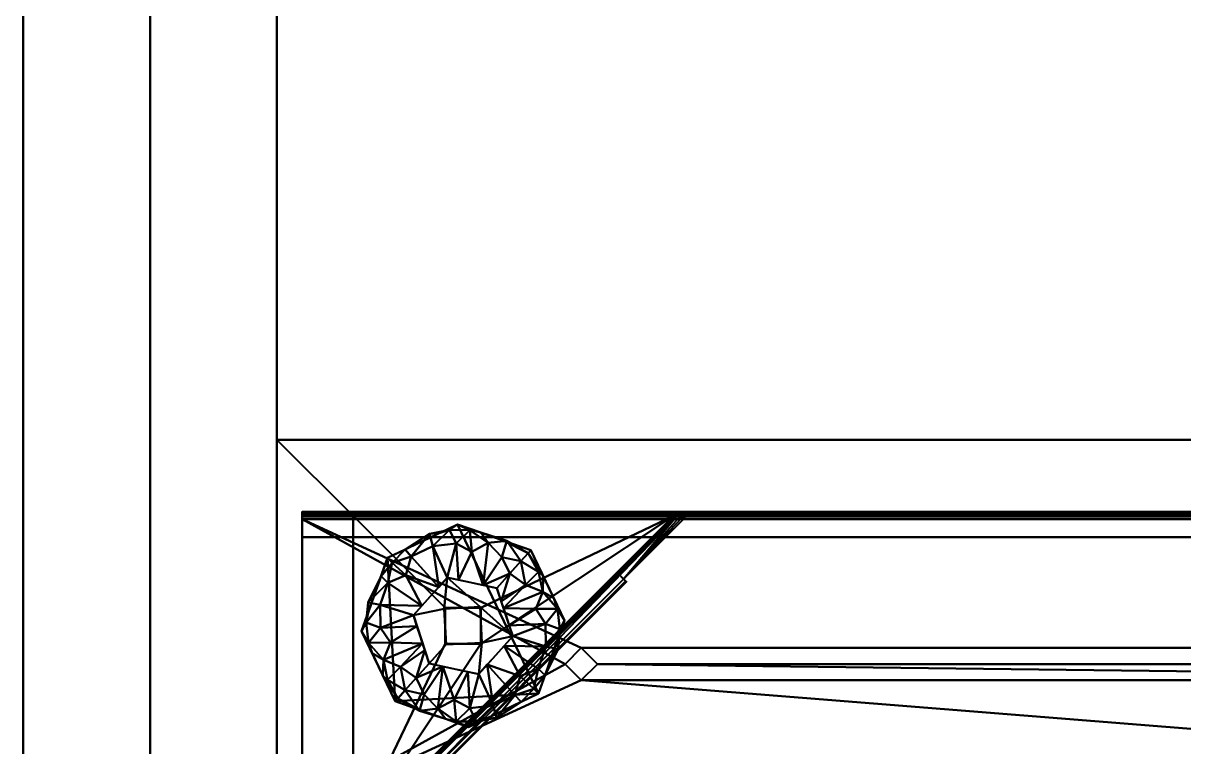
# Model space of a CAD drawing. Header units: millimetres. Extents: x -1250 to 1275, y -353 to 400.
# Drawn here: x -1250 to -1021.3, y 89.8 to 232.4 of the extents above; entities that cross this region are included whole.
import ezdxf

# ---------------------------------------------------------------- set-up
doc = ezdxf.new("R2010")
doc.units = ezdxf.units.MM
doc.layers.add('I-FURN', color=7, linetype='Continuous', lineweight=40)

# ---------------------------------------------------------------- blocks, each defined once
blk = doc.blocks.new('Modulo 3 gavetas - Modulo 3 gavetas-207541-Vista 1')
at = {"layer": 'I-FURN', "color": 7, "true_color": 0xf5f5f3}
mesh = blk.add_polyface(dxfattribs=at)
corners = [(-190, 636.75, 700.39), (-190, 151.42, 700.39), (-175, 151.42, 700.39), (-175, 621.75, 700.39), (175, 621.75, 700.39), (175, 151.42, 700.39), (190, 151.42, 700.39), (190, 636.75, 700.39)]
mesh.append_faces([[corners[k] for k in face] for face in [(3, 0, 1, 2)]], dxfattribs={"vtx0": -1, "color": 7})
mesh.append_faces([[corners[k] for k in face] for face in [(0, 3, 4, 7)]], dxfattribs={"vtx0": -1, "vtx2": -1, "color": 7})
mesh.append_faces([[corners[k] for k in face] for face in [(6, 7, 4, 5)]], dxfattribs={"vtx1": -1, "color": 7})
mesh = blk.add_polyface(dxfattribs=at)
corners = [(-190, 636.75, 20), (190, 636.75, 20), (190, 151.42, 20), (175, 151.42, 20), (175, 621.75, 20), (-175, 621.75, 20), (-175, 151.42, 20), (-190, 151.42, 20)]
mesh.append_faces([[corners[k] for k in face] for face in [(4, 5, 0, 1)]], dxfattribs={"vtx1": -1, "vtx3": -1, "color": 7})
mesh.append_faces([[corners[k] for k in face] for face in [(2, 3, 4, 1)]], dxfattribs={"vtx2": -1, "color": 7})
mesh.append_faces([[corners[k] for k in face] for face in [(5, 6, 7, 0)]], dxfattribs={"vtx3": -1, "color": 7})
mesh = blk.add_polyface(dxfattribs=at)
corners = [(-190, 151.42, 700.39), (-190, 636.75, 700.39), (-190, 636.75, 20), (-190, 151.42, 20)]
mesh.append_faces([[corners[k] for k in face] for face in [(3, 0, 1, 2)]], dxfattribs={"color": 7})
mesh = blk.add_polyface(dxfattribs=at)
corners = [(-190, 636.75, 700.39), (190, 636.75, 700.39), (190, 636.75, 20), (-190, 636.75, 20)]
mesh.append_faces([[corners[k] for k in face] for face in [(0, 1, 2, 3)]], dxfattribs={"color": 7})
mesh = blk.add_polyface(dxfattribs=at)
corners = [(187.56, 622.55, 698.95), (187.56, 622.55, 691.13), (-185.04, 622.55, 691.13), (-185.04, 622.55, 698.95)]
mesh.append_faces([[corners[k] for k in face] for face in [(0, 1, 2, 3)]], dxfattribs={"color": 7})
mesh = blk.add_polyface(dxfattribs=at)
corners = [(-185.04, 622.55, 698.95), (-185.04, 621.85, 698.95), (-185.04, 621.63, 699.47), (-185.04, 621.11, 699.69), (-185.04, 621.11, 700.39), (-185.04, 622.13, 699.97)]
mesh.append_faces([[corners[k] for k in face] for face in [(0, 1, 2, 5)]], dxfattribs={"vtx2": -1, "color": 7})
mesh.append_faces([[corners[k] for k in face] for face in [(2, 3, 4, 5)]], dxfattribs={"vtx3": -1, "color": 7})
mesh = blk.add_polyface(dxfattribs=at)
corners = [(-185.04, 621.11, 700.39), (187.56, 621.11, 700.39), (187.56, 622.13, 699.97), (187.56, 622.55, 698.95), (-185.04, 622.55, 698.95), (-185.04, 622.13, 699.97)]
mesh.append_faces([[corners[k] for k in face] for face in [(5, 2, 3, 4)]], dxfattribs={"vtx0": -1, "color": 7})
mesh.append_faces([[corners[k] for k in face] for face in [(5, 0, 1, 2)]], dxfattribs={"vtx3": -1, "color": 7})
mesh = blk.add_polyface(dxfattribs=at)
corners = [(-185.04, 622.55, 691.13), (-185.04, 622.38, 691.13), (-185.04, 622.2, 691.13), (-185.04, 622.03, 691.13), (-185.04, 621.85, 691.13), (-185.04, 621.85, 698.95), (-185.04, 622.55, 698.95)]
mesh.append_faces([[corners[k] for k in face] for face in [(5, 6, 2, 3)]], dxfattribs={"vtx1": -1, "vtx3": -1, "color": 7})
mesh.append_faces([[corners[k] for k in face] for face in [(3, 4, 5)]], dxfattribs={"vtx2": -1, "color": 7})
mesh.append_faces([[corners[k] for k in face] for face in [(6, 0, 1, 2)]], dxfattribs={"vtx3": -1, "color": 7})
mesh = blk.add_polyface(dxfattribs=at)
corners = [(-185.04, 621.11, 689.69), (-185.04, 621.11, 689.86), (-185.04, 621.11, 690.04), (-185.04, 621.11, 690.21), (-185.04, 621.11, 690.39), (-185.04, 621.63, 690.6), (-185.04, 621.85, 691.13), (-185.04, 622.03, 691.13), (-185.04, 622.2, 691.13), (-185.04, 622.38, 691.13), (-185.04, 622.55, 691.13), (-185.04, 622.13, 690.11)]
mesh.append_faces([[corners[k] for k in face] for face in [(7, 5, 6), (1, 11, 0)]], dxfattribs={"vtx0": -1, "color": 7})
mesh.append_faces([[corners[k] for k in face] for face in [(8, 11, 5, 7)]], dxfattribs={"vtx0": -1, "vtx1": -1, "vtx2": -1, "color": 7})
mesh.append_faces([[corners[k] for k in face] for face in [(11, 1, 2, 5)]], dxfattribs={"vtx0": -1, "vtx2": -1, "vtx3": -1, "color": 7})
mesh.append_faces([[corners[k] for k in face] for face in [(9, 10, 11, 8), (3, 4, 5, 2)]], dxfattribs={"vtx2": -1, "color": 7})
mesh = blk.add_polyface(dxfattribs=at)
corners = [(-185.04, 622.55, 691.13), (187.56, 622.55, 691.13), (187.56, 622.13, 690.11), (187.56, 621.11, 689.69), (-185.04, 621.11, 689.69), (-185.04, 622.13, 690.11)]
mesh.append_faces([[corners[k] for k in face] for face in [(5, 2, 3, 4)]], dxfattribs={"vtx0": -1, "color": 7})
mesh.append_faces([[corners[k] for k in face] for face in [(5, 0, 1, 2)]], dxfattribs={"vtx3": -1, "color": 7})
mesh = blk.add_polyface(dxfattribs=at)
corners = [(-175, 558.63, 20.5), (-175.13, 558.29, 20.51), (-175.27, 557.96, 20.56), (-175.41, 557.64, 20.62), (-175.57, 557.32, 20.72), (-163.5, 569.39, 20.72), (-163.39, 569.28, 20.95), (-163.35, 569.24, 21.24), (-122.49, 610.1, 21.24), (-122.53, 610.14, 20.95), (-122.64, 610.25, 20.72), (-110.57, 622.32, 20.72), (-110.88, 622.16, 20.62), (-111.21, 622.02, 20.56), (-111.54, 621.88, 20.51), (-111.88, 621.75, 20.5)]
mesh.append_faces([[corners[k] for k in face] for face in [(9, 6, 7, 8), (0, 14, 15)]], dxfattribs={"vtx0": -1, "color": 7})
mesh.append_faces([[corners[k] for k in face] for face in [(13, 10, 12), (3, 5, 2)]], dxfattribs={"vtx0": -1, "vtx1": -1, "color": 7})
mesh.append_faces([[corners[k] for k in face] for face in [(14, 5, 10), (1, 5, 14)]], dxfattribs={"vtx0": -1, "vtx1": -1, "vtx2": -1, "color": 7})
mesh.append_faces([[corners[k] for k in face] for face in [(10, 5, 6, 9), (14, 0, 1)]], dxfattribs={"vtx0": -1, "vtx2": -1, "color": 7})
mesh.append_faces([[corners[k] for k in face] for face in [(1, 2, 5), (13, 14, 10)]], dxfattribs={"vtx1": -1, "vtx2": -1, "color": 7})
mesh.append_faces([[corners[k] for k in face] for face in [(3, 4, 5), (10, 11, 12)]], dxfattribs={"vtx2": -1, "color": 7})
mesh = blk.add_polyface(dxfattribs=at)
corners = [(-122.64, 610.25, 20.72), (-121.69, 609.3, 19.37), (-109.62, 621.37, 19.37), (-110.57, 622.32, 20.72)]
mesh.append_faces([[corners[k] for k in face] for face in [(0, 1, 2, 3)]], dxfattribs={"color": 7})
mesh = blk.add_polyface(dxfattribs=at)
corners = [(-110.57, 622.32, 20.72), (-109.62, 621.37, 19.37), (-110.14, 621.42, 19.04), (-110.69, 621.51, 18.8), (-111.28, 621.62, 18.65), (-111.88, 621.75, 18.6), (-111.88, 621.75, 19.08), (-111.88, 621.75, 19.55), (-111.88, 621.75, 20.5), (-111.54, 621.88, 20.51), (-111.21, 622.02, 20.56), (-110.88, 622.16, 20.62), (-109.93, 621.68, 19.81), (-110.25, 622, 20.26), (-111.25, 621.83, 19.98), (-110.57, 621.62, 19.33), (-110.41, 622.16, 20.49), (-110.78, 621.96, 20.2), (-110.56, 621.78, 19.81), (-111.18, 621.73, 19.48), (-111.2, 621.66, 19.08), (-111.88, 621.75, 20.03), (-110.09, 621.84, 20.04)]
mesh.append_faces([[corners[k] for k in face] for face in [(13, 17, 16)]], dxfattribs={"vtx0": -1, "vtx1": -1, "color": 7})
mesh.append_faces([[corners[k] for k in face] for face in [(18, 15, 19), (14, 17, 18), (2, 15, 12), (13, 18, 17), (19, 15, 20), (17, 14, 10), (9, 14, 21), (19, 14, 18), (6, 19, 20), (12, 15, 18), (16, 17, 11), (14, 19, 7), (3, 20, 15), (4, 6, 20)]], dxfattribs={"vtx0": -1, "vtx1": -1, "vtx2": -1, "color": 7})
mesh.append_faces([[corners[k] for k in face] for face in [(14, 9, 10), (20, 3, 4), (14, 7, 21)]], dxfattribs={"vtx0": -1, "vtx2": -1, "color": 7})
mesh.append_faces([[corners[k] for k in face] for face in [(18, 13, 22, 12)]], dxfattribs={"vtx0": -1, "vtx3": -1, "color": 7})
mesh.append_faces([[corners[k] for k in face] for face in [(1, 2, 12)]], dxfattribs={"vtx1": -1, "color": 7})
mesh.append_faces([[corners[k] for k in face] for face in [(2, 3, 15), (6, 7, 19), (10, 11, 17)]], dxfattribs={"vtx1": -1, "vtx2": -1, "color": 7})
mesh.append_faces([[corners[k] for k in face] for face in [(21, 8, 9), (4, 5, 6), (11, 0, 16)]], dxfattribs={"vtx2": -1, "color": 7})
mesh = blk.add_polyface(dxfattribs=at)
corners = [(-185.04, 621.85, 691.13), (187.56, 621.85, 691.13), (187.56, 621.85, 698.95), (-185.04, 621.85, 698.95)]
mesh.append_faces([[corners[k] for k in face] for face in [(0, 1, 2, 3)]], dxfattribs={"color": 7})
mesh = blk.add_polyface(dxfattribs=at)
corners = [(187.56, 621.11, 699.69), (-185.04, 621.11, 699.69), (-185.04, 621.63, 699.47), (-185.04, 621.85, 698.95), (187.56, 621.85, 698.95), (187.56, 621.63, 699.47)]
mesh.append_faces([[corners[k] for k in face] for face in [(4, 5, 2, 3)]], dxfattribs={"vtx1": -1, "color": 7})
mesh.append_faces([[corners[k] for k in face] for face in [(0, 1, 2, 5)]], dxfattribs={"vtx2": -1, "color": 7})
mesh = blk.add_polyface(dxfattribs=at)
corners = [(187.56, 621.85, 691.13), (-185.04, 621.85, 691.13), (-185.04, 621.63, 690.6), (-185.04, 621.11, 690.39), (187.56, 621.11, 690.39), (187.56, 621.63, 690.6)]
mesh.append_faces([[corners[k] for k in face] for face in [(4, 5, 2, 3)]], dxfattribs={"vtx1": -1, "color": 7})
mesh.append_faces([[corners[k] for k in face] for face in [(0, 1, 2, 5)]], dxfattribs={"vtx2": -1, "color": 7})
mesh = blk.add_polyface(dxfattribs=at)
corners = [(-185.04, 563.99, 700.39), (187.56, 563.99, 700.39), (187.56, 621.11, 700.39), (-185.04, 621.11, 700.39), (133.96, 589.38, 700.39), (130.78, 592.55, 700.39), (133.96, 595.73, 700.39), (137.13, 592.55, 700.39), (-130.04, 589.38, 700.39), (-133.22, 592.55, 700.39), (-130.04, 595.73, 700.39), (-126.87, 592.55, 700.39)]
mesh.append_faces([[corners[k] for k in face] for face in [(10, 3, 9)]], dxfattribs={"vtx0": -1, "vtx1": -1, "color": 7})
mesh.append_faces([[corners[k] for k in face] for face in [(0, 8, 9, 3), (11, 5, 6, 10), (2, 6, 7)]], dxfattribs={"vtx0": -1, "vtx2": -1, "color": 7})
mesh.append_faces([[corners[k] for k in face] for face in [(8, 0, 1, 4)]], dxfattribs={"vtx0": -1, "vtx2": -1, "vtx3": -1, "color": 7})
mesh.append_faces([[corners[k] for k in face] for face in [(2, 3, 10, 6)]], dxfattribs={"vtx1": -1, "vtx2": -1, "vtx3": -1, "color": 7})
mesh.append_faces([[corners[k] for k in face] for face in [(11, 8, 4, 5), (7, 4, 1, 2)]], dxfattribs={"vtx1": -1, "vtx3": -1, "color": 7})
mesh = blk.add_polyface(dxfattribs=at)
corners = [(187.56, 621.11, 699.69), (187.56, 563.99, 699.69), (-185.04, 563.99, 699.69), (-185.04, 621.11, 699.69), (133.96, 595.73, 699.69), (130.78, 592.55, 699.69), (133.96, 589.38, 699.69), (137.13, 592.55, 699.69), (-130.04, 595.73, 699.69), (-133.22, 592.55, 699.69), (-130.04, 589.38, 699.69), (-126.87, 592.55, 699.69)]
mesh.append_faces([[corners[k] for k in face] for face in [(2, 10, 1), (7, 1, 6)]], dxfattribs={"vtx0": -1, "vtx1": -1, "color": 7})
mesh.append_faces([[corners[k] for k in face] for face in [(3, 8, 9, 2)]], dxfattribs={"vtx0": -1, "vtx2": -1, "color": 7})
mesh.append_faces([[corners[k] for k in face] for face in [(8, 3, 0, 4)]], dxfattribs={"vtx0": -1, "vtx2": -1, "vtx3": -1, "color": 7})
mesh.append_faces([[corners[k] for k in face] for face in [(9, 10, 2), (5, 6, 11)]], dxfattribs={"vtx1": -1, "vtx2": -1, "color": 7})
mesh.append_faces([[corners[k] for k in face] for face in [(10, 11, 6, 1)]], dxfattribs={"vtx1": -1, "vtx2": -1, "vtx3": -1, "color": 7})
mesh.append_faces([[corners[k] for k in face] for face in [(4, 5, 11, 8), (7, 4, 0, 1)]], dxfattribs={"vtx1": -1, "vtx3": -1, "color": 7})
mesh = blk.add_polyface(dxfattribs=at)
corners = [(-185.04, 563.99, 699.69), (-185.04, 563.99, 699.86), (-185.04, 563.99, 700.04), (-185.04, 563.99, 700.21), (-185.04, 563.99, 700.39), (-185.04, 621.11, 700.39), (-185.04, 621.11, 699.69)]
mesh.append_faces([[corners[k] for k in face] for face in [(6, 2, 5)]], dxfattribs={"vtx0": -1, "vtx1": -1, "color": 7})
mesh.append_faces([[corners[k] for k in face] for face in [(1, 2, 6, 0)]], dxfattribs={"vtx1": -1, "color": 7})
mesh.append_faces([[corners[k] for k in face] for face in [(3, 4, 5, 2)]], dxfattribs={"vtx2": -1, "color": 7})
mesh = blk.add_polyface(dxfattribs=at)
corners = [(-185.04, 617.55, 690.39), (-185.04, 621.11, 690.39), (-185.04, 621.11, 690.21), (-185.04, 621.11, 690.04), (-185.04, 621.11, 689.86), (-185.04, 621.11, 689.69), (-185.04, 617.55, 689.69)]
mesh.append_faces([[corners[k] for k in face] for face in [(6, 3, 4, 5)]], dxfattribs={"vtx0": -1, "color": 7})
mesh.append_faces([[corners[k] for k in face] for face in [(0, 3, 6)]], dxfattribs={"vtx0": -1, "vtx1": -1, "color": 7})
mesh.append_faces([[corners[k] for k in face] for face in [(0, 1, 2, 3)]], dxfattribs={"vtx3": -1, "color": 7})
mesh = blk.add_polyface(dxfattribs=at)
corners = [(-185.04, 617.55, 689.69), (-185.04, 621.11, 689.69), (187.56, 621.11, 689.69), (187.56, 617.55, 689.69)]
mesh.append_faces([[corners[k] for k in face] for face in [(3, 0, 1, 2)]], dxfattribs={"color": 7})
mesh = blk.add_polyface(dxfattribs=at)
corners = [(187.56, 621.11, 690.39), (-185.04, 621.11, 690.39), (-185.04, 617.55, 690.39), (187.56, 617.55, 690.39)]
mesh.append_faces([[corners[k] for k in face] for face in [(1, 2, 3, 0)]], dxfattribs={"color": 7})
mesh = blk.add_polyface(dxfattribs=at)
corners = [(-175, 621.75, 700.39), (-175, 151.42, 700.39), (-175, 151.42, 20), (-175, 621.75, 20)]
mesh.append_faces([[corners[k] for k in face] for face in [(0, 1, 2, 3)]], dxfattribs={"color": 7})
mesh = blk.add_polyface(dxfattribs=at)
corners = [(175, 621.75, 700.39), (-175, 621.75, 700.39), (-175, 621.75, 20), (175, 621.75, 20)]
mesh.append_faces([[corners[k] for k in face] for face in [(3, 0, 1, 2)]], dxfattribs={"color": 7})
mesh = blk.add_polyface(dxfattribs=at)
corners = [(-175, 621.75, 20.5), (-175, 558.63, 20.5), (-111.88, 621.75, 20.5), (-149.8, 596.55, 20.5), (-156.87, 596.55, 20.5), (-156.87, 603.62, 20.5), (-149.8, 603.62, 20.5)]
mesh.append_faces([[corners[k] for k in face] for face in [(4, 1, 3)]], dxfattribs={"vtx0": -1, "vtx1": -1, "color": 7})
mesh.append_faces([[corners[k] for k in face] for face in [(3, 1, 2), (6, 2, 0, 5)]], dxfattribs={"vtx0": -1, "vtx2": -1, "color": 7})
mesh.append_faces([[corners[k] for k in face] for face in [(6, 3, 2)]], dxfattribs={"vtx1": -1, "vtx2": -1, "color": 7})
mesh.append_faces([[corners[k] for k in face] for face in [(4, 5, 0, 1)]], dxfattribs={"vtx1": -1, "vtx3": -1, "color": 7})
mesh = blk.add_polyface(dxfattribs=at)
corners = [(-175, 621.75, 20.5), (-111.88, 621.75, 20.5), (-111.88, 621.75, 19.55), (-111.88, 621.75, 19.08), (-111.88, 621.75, 18.6), (-175, 621.75, 18.6)]
mesh.append_faces([[corners[k] for k in face] for face in [(5, 3, 4)]], dxfattribs={"vtx0": -1, "color": 7})
mesh.append_faces([[corners[k] for k in face] for face in [(1, 2, 0)]], dxfattribs={"vtx1": -1, "color": 7})
mesh.append_faces([[corners[k] for k in face] for face in [(5, 0, 2, 3)]], dxfattribs={"vtx1": -1, "vtx3": -1, "color": 7})
mesh = blk.add_polyface(dxfattribs=at)
corners = [(-111.88, 621.75, 18.6), (-175, 558.63, 18.6), (-175, 621.75, 18.6), (-156.87, 603.62, 18.6), (-156.87, 596.55, 18.6), (-149.8, 596.55, 18.6), (-149.8, 603.62, 18.6)]
mesh.append_faces([[corners[k] for k in face] for face in [(5, 1, 4)]], dxfattribs={"vtx0": -1, "vtx1": -1, "color": 7})
mesh.append_faces([[corners[k] for k in face] for face in [(0, 5, 6), (2, 3, 4, 1)]], dxfattribs={"vtx0": -1, "vtx2": -1, "color": 7})
mesh.append_faces([[corners[k] for k in face] for face in [(0, 1, 5)]], dxfattribs={"vtx1": -1, "vtx2": -1, "color": 7})
mesh.append_faces([[corners[k] for k in face] for face in [(2, 0, 6, 3)]], dxfattribs={"vtx1": -1, "vtx3": -1, "color": 7})
mesh = blk.add_polyface(dxfattribs=at)
corners = [(-175, 621.75, 18.6), (-175, 558.63, 18.6), (-175, 558.63, 19.55), (-175, 558.63, 20.03), (-175, 558.63, 20.5), (-175, 621.75, 20.5)]
mesh.append_faces([[corners[k] for k in face] for face in [(2, 5, 0, 1)]], dxfattribs={"vtx0": -1, "color": 7})
mesh.append_faces([[corners[k] for k in face] for face in [(3, 4, 5, 2)]], dxfattribs={"vtx2": -1, "color": 7})
mesh = blk.add_polyface(dxfattribs=at)
corners = [(-174.62, 556.37, 19.37), (-174.67, 556.89, 19.04), (-174.75, 557.45, 18.8), (-174.87, 558.03, 18.65), (-175, 558.63, 18.6), (-111.88, 621.75, 18.6), (-111.28, 621.62, 18.65), (-110.69, 621.51, 18.8), (-110.14, 621.42, 19.04), (-109.62, 621.37, 19.37), (-121.69, 609.3, 19.37), (-121.29, 608.9, 20.23), (-121.15, 608.75, 21.24), (-162, 567.9, 21.24), (-162.14, 568.04, 20.23), (-162.55, 568.44, 19.37)]
mesh.append_faces([[corners[k] for k in face] for face in [(8, 10, 7), (2, 15, 1)]], dxfattribs={"vtx0": -1, "vtx1": -1, "color": 7})
mesh.append_faces([[corners[k] for k in face] for face in [(6, 10, 15), (6, 15, 3)]], dxfattribs={"vtx0": -1, "vtx1": -1, "vtx2": -1, "color": 7})
mesh.append_faces([[corners[k] for k in face] for face in [(15, 2, 3), (10, 6, 7)]], dxfattribs={"vtx0": -1, "vtx2": -1, "color": 7})
mesh.append_faces([[corners[k] for k in face] for face in [(13, 14, 11, 12), (5, 6, 4)]], dxfattribs={"vtx1": -1, "color": 7})
mesh.append_faces([[corners[k] for k in face] for face in [(3, 4, 6)]], dxfattribs={"vtx1": -1, "vtx2": -1, "color": 7})
mesh.append_faces([[corners[k] for k in face] for face in [(14, 15, 10, 11)]], dxfattribs={"vtx1": -1, "vtx3": -1, "color": 7})
mesh.append_faces([[corners[k] for k in face] for face in [(8, 9, 10), (15, 0, 1)]], dxfattribs={"vtx2": -1, "color": 7})
at = {"layer": 'I-FURN', "color": 250, "true_color": 0x191919}
mesh = blk.add_polyface(dxfattribs=at)
corners = [(-139.97, 614.96), (-133.36, 601.16), (-138.45, 586.72), (-152.26, 580.11), (-166.7, 585.21), (-173.31, 599.01), (-168.21, 613.45), (-154.41, 620.06)]
mesh.append_faces([[corners[k] for k in face] for face in [(4, 2, 3)]], dxfattribs={"vtx0": -1, "color": 250})
mesh.append_faces([[corners[k] for k in face] for face in [(1, 2, 7, 0), (5, 6, 4)]], dxfattribs={"vtx1": -1, "color": 250})
mesh.append_faces([[corners[k] for k in face] for face in [(6, 7, 2, 4)]], dxfattribs={"vtx1": -1, "vtx2": -1, "vtx3": -1, "color": 250})
mesh = blk.add_polyface(dxfattribs=at)
corners = [(-146.65, 607.53, 10), (-144.09, 610.37, 9.24), (-141.93, 612.79, 7.07), (-140.48, 614.4, 3.83), (-139.97, 614.96), (-154.41, 620.06), (-168.21, 613.45), (-173.31, 599.01), (-166.7, 585.21), (-166.19, 585.77, 3.83), (-164.74, 587.39, 7.07), (-162.57, 589.8, 9.24), (-160.02, 592.65, 10), (-163.12, 602.15, 10), (-156.44, 609.59, 10), (-152.08, 608.67, 10), (-161.74, 597.92, 10), (-145.31, 616.85), (-169.14, 590.31), (-149.36, 608.1, 10), (-160.88, 595.28, 10), (-148.35, 616.41, 7.07), (-145.69, 613.63, 8.31), (-169.03, 593.38, 7.07), (-168.23, 589.43, 5.56), (-154.67, 616.31, 7.78), (-161.31, 616.75), (-159.78, 605.87, 10), (-163.57, 613.75, 7.07), (-168.15, 608.56, 7.07), (-169.61, 599.68, 7.78), (-170.76, 606.23), (-144.73, 616.82, 4.72), (-165.63, 591.99, 8.81), (-149.86, 618.45), (-152.01, 618.96, 4.51), (-156.02, 618.97, 4.21), (-159.27, 615.77, 7.35), (-157.86, 618.41), (-159.91, 618.2, 3.75), (-171.22, 594.66), (-171.96, 596.75, 4.51), (-172.4, 600.73, 4.21), (-169.64, 604.19, 7.32), (-172.03, 602.62), (-172.06, 604.69, 3.72), (-154.26, 609.13, 10), (-151.57, 614.68, 8.83), (-164.76, 615.1), (-158.11, 607.73, 10), (-164.59, 610.04, 8.64), (-167.27, 612.51, 4.99), (-169.49, 609.84), (-161.45, 604.01, 10), (-167.65, 596.77, 8.83), (-161.31, 596.6, 10), (-162.43, 600.04, 10)]
mesh.append_faces([[corners[k] for k in face] for face in [(9, 18, 8)]], dxfattribs={"vtx0": -1, "color": 250})
mesh.append_faces([[corners[k] for k in face] for face in [(53, 43, 13)]], dxfattribs={"vtx0": -1, "vtx1": -1, "color": 250})
mesh.append_faces([[corners[k] for k in face] for face in [(43, 30, 13), (21, 47, 19), (37, 14, 25), (37, 25, 36), (42, 45, 44), (33, 11, 20), (19, 22, 21), (33, 23, 24), (19, 1, 22), (55, 23, 33), (3, 17, 32), (18, 24, 23), (22, 32, 21), (18, 9, 24), (41, 30, 42), (35, 36, 25), (39, 48, 28), (7, 41, 42), (29, 53, 50), (40, 23, 41), (29, 51, 52), (32, 22, 2), (35, 5, 36), (33, 24, 10), (55, 54, 23), (32, 34, 21), (47, 35, 25), (21, 34, 35), (39, 28, 37), (38, 39, 36), (28, 49, 37), (36, 39, 37), (54, 41, 23), (43, 42, 30), (45, 42, 43), (54, 56, 30), (29, 45, 43), (35, 47, 21), (46, 47, 25), (51, 50, 28), (50, 49, 28), (28, 48, 51), (43, 53, 29), (29, 50, 51), (45, 29, 52), (41, 54, 30)]], dxfattribs={"vtx0": -1, "vtx1": -1, "vtx2": -1, "color": 250})
mesh.append_faces([[corners[k] for k in face] for face in [(22, 1, 2), (32, 2, 3), (24, 9, 10), (33, 10, 11), (51, 48, 6), (35, 34, 5), (37, 49, 14), (25, 14, 46), (36, 5, 38), (41, 7, 40), (51, 6, 52)]], dxfattribs={"vtx0": -1, "vtx2": -1, "color": 250})
mesh.append_faces([[corners[k] for k in face] for face in [(39, 38, 26, 48), (54, 55, 16, 56)]], dxfattribs={"vtx0": -1, "vtx3": -1, "color": 250})
mesh.append_faces([[corners[k] for k in face] for face in [(15, 19, 47, 46), (17, 34, 32), (20, 55, 33), (27, 49, 50, 53), (40, 18, 23), (31, 44, 45, 52), (44, 7, 42), (56, 13, 30)]], dxfattribs={"vtx1": -1, "vtx2": -1, "color": 250})
mesh.append_faces([[corners[k] for k in face] for face in [(19, 0, 1), (3, 4, 17), (11, 12, 20)]], dxfattribs={"vtx2": -1, "color": 250})
at = {"layer": 'I-FURN', "color": 7, "true_color": 0xf5f5f3}
mesh = blk.add_polyface(dxfattribs=at)
corners = [(187.56, 617.55, 690.39), (-185.04, 617.55, 690.39), (-185.04, 617.55, 689.69), (187.56, 617.55, 689.69)]
mesh.append_faces([[corners[k] for k in face] for face in [(0, 1, 2, 3)]], dxfattribs={"color": 7})
at = {"layer": 'I-FURN', "color": 250, "true_color": 0x191919}
mesh = blk.add_polyface(dxfattribs=at)
corners = [(-166.7, 585.21), (-152.26, 580.11), (-138.45, 586.72), (-133.36, 601.16), (-139.97, 614.96), (-140.48, 614.4, 3.83), (-141.93, 612.79, 7.07), (-144.09, 610.37, 9.24), (-146.65, 607.53, 10), (-143.55, 598.02, 10), (-150.23, 590.58, 10), (-160.02, 592.65, 10), (-162.57, 589.8, 9.24), (-164.74, 587.39, 7.07), (-166.19, 585.77, 3.83), (-154.59, 591.5, 10), (-144.93, 602.25, 10), (-161.36, 583.32), (-137.53, 609.86), (-157.3, 592.07, 10), (-145.79, 604.89, 10), (-158.32, 583.76, 7.07), (-160.98, 586.54, 8.31), (-137.63, 606.79, 7.07), (-138.44, 610.75, 5.56), (-152, 583.86, 7.78), (-145.36, 583.42), (-146.89, 594.3, 10), (-143.1, 586.42, 7.07), (-138.52, 591.61, 7.07), (-137.06, 600.49, 7.78), (-135.91, 593.94), (-161.94, 583.35, 4.72), (-141.04, 608.18, 8.81), (-156.81, 581.72), (-154.66, 581.21, 4.51), (-150.65, 581.2, 4.21), (-147.39, 584.4, 7.35), (-148.81, 581.77), (-146.76, 581.97, 3.75), (-135.45, 605.51), (-134.71, 603.42, 4.51), (-134.27, 599.44, 4.21), (-137.03, 595.98, 7.32), (-134.64, 597.55), (-134.61, 595.48, 3.72), (-152.41, 591.04, 10), (-155.1, 585.49, 8.83), (-141.91, 585.07), (-148.56, 592.44, 10), (-142.07, 590.13, 8.64), (-139.4, 587.67, 4.99), (-137.18, 590.33), (-145.22, 596.16, 10), (-139.01, 603.4, 8.83), (-145.36, 603.57, 10), (-144.24, 600.14, 10)]
mesh.append_faces([[corners[k] for k in face] for face in [(5, 18, 4)]], dxfattribs={"vtx0": -1, "color": 250})
mesh.append_faces([[corners[k] for k in face] for face in [(14, 32, 13), (53, 43, 9)]], dxfattribs={"vtx0": -1, "vtx1": -1, "color": 250})
mesh.append_faces([[corners[k] for k in face] for face in [(33, 7, 20), (21, 47, 19), (37, 10, 25), (37, 25, 36), (42, 45, 44), (19, 12, 22), (33, 23, 24), (43, 30, 9), (55, 23, 33), (14, 17, 32), (18, 24, 23), (22, 32, 21), (21, 19, 22), (18, 5, 24), (41, 30, 42), (35, 36, 25), (28, 51, 50), (3, 41, 42), (29, 53, 50), (40, 23, 41), (29, 51, 52), (32, 22, 13), (35, 1, 36), (33, 24, 6), (55, 54, 23), (32, 34, 21), (47, 35, 25), (21, 34, 35), (39, 28, 37), (38, 39, 36), (28, 49, 37), (36, 39, 37), (54, 41, 23), (43, 42, 30), (45, 42, 43), (54, 56, 30), (29, 45, 43), (35, 47, 21), (46, 47, 25), (39, 48, 28), (50, 49, 28), (28, 48, 51), (43, 53, 29), (29, 50, 51), (45, 29, 52), (41, 54, 30)]], dxfattribs={"vtx0": -1, "vtx1": -1, "vtx2": -1, "color": 250})
mesh.append_faces([[corners[k] for k in face] for face in [(24, 5, 6), (22, 12, 13), (33, 6, 7), (25, 10, 46), (35, 34, 1), (51, 48, 2), (36, 1, 38), (41, 3, 40), (51, 2, 52)]], dxfattribs={"vtx0": -1, "vtx2": -1, "color": 250})
mesh.append_faces([[corners[k] for k in face] for face in [(39, 38, 26, 48), (54, 55, 16, 56)]], dxfattribs={"vtx0": -1, "vtx3": -1, "color": 250})
mesh.append_faces([[corners[k] for k in face] for face in [(15, 19, 47, 46), (17, 34, 32), (20, 55, 33), (27, 49, 50, 53), (49, 10, 37), (40, 18, 23), (31, 44, 45, 52), (44, 3, 42), (56, 9, 30)]], dxfattribs={"vtx1": -1, "vtx2": -1, "color": 250})
mesh.append_faces([[corners[k] for k in face] for face in [(19, 11, 12), (7, 8, 20), (14, 0, 17)]], dxfattribs={"vtx2": -1, "color": 250})
at = {"layer": 'I-FURN', "color": 7, "true_color": 0xf5f5f3}
mesh = blk.add_polyface(dxfattribs=at)
corners = [(-122.49, 610.1, 21.24), (-163.35, 569.24, 21.24), (-163.35, 569.24, 29.91), (-122.49, 610.1, 29.91)]
mesh.append_faces([[corners[k] for k in face] for face in [(2, 3, 0, 1)]], dxfattribs={"color": 7})
mesh = blk.add_polyface(dxfattribs=at)
corners = [(-162, 567.9, 29.91), (-121.15, 608.75, 29.91), (-122.49, 610.1, 29.91), (-163.35, 569.24, 29.91)]
mesh.append_faces([[corners[k] for k in face] for face in [(1, 2, 3, 0)]], dxfattribs={"color": 7})
at = {"layer": 'I-FURN', "color": 250, "true_color": 0x191919}
mesh = blk.add_polyface(dxfattribs=at)
corners = [(-160.02, 592.65, 10), (-150.23, 590.58, 10), (-143.55, 598.02, 10), (-146.65, 607.53, 10), (-156.44, 609.59, 10), (-163.12, 602.15, 10), (-156.68, 596.37, 10), (-157.05, 603.43, 10), (-149.99, 603.81, 10), (-149.61, 596.74, 10)]
mesh.append_faces([[corners[k] for k in face] for face in [(9, 2, 8)]], dxfattribs={"vtx0": -1, "vtx1": -1, "color": 250})
mesh.append_faces([[corners[k] for k in face] for face in [(4, 7, 8), (7, 4, 5), (1, 9, 6, 0), (9, 1, 2)]], dxfattribs={"vtx0": -1, "vtx2": -1, "color": 250})
mesh.append_faces([[corners[k] for k in face] for face in [(8, 2, 3, 4)]], dxfattribs={"vtx0": -1, "vtx3": -1, "color": 250})
mesh.append_faces([[corners[k] for k in face] for face in [(5, 0, 6, 7)]], dxfattribs={"vtx1": -1, "vtx3": -1, "color": 250})
at = {"layer": 'I-FURN', "color": 7, "true_color": 0xf5f5f3}
mesh = blk.add_polyface(dxfattribs=at)
corners = [(-162, 567.9, 29.91), (-162, 567.9, 21.24), (-121.15, 608.75, 21.24), (-121.15, 608.75, 29.91)]
mesh.append_faces([[corners[k] for k in face] for face in [(2, 3, 0, 1)]], dxfattribs={"color": 7})
mesh = blk.add_polyface(dxfattribs=at)
corners = [(-122.49, 610.1, 21.24), (-121.15, 608.75, 21.24), (-121.29, 608.9, 20.23), (-121.69, 609.3, 19.37), (-122.64, 610.25, 20.72), (-122.53, 610.14, 20.95)]
mesh.append_faces([[corners[k] for k in face] for face in [(2, 5, 0, 1)]], dxfattribs={"vtx0": -1, "color": 7})
mesh.append_faces([[corners[k] for k in face] for face in [(4, 5, 2, 3)]], dxfattribs={"vtx1": -1, "color": 7})
mesh = blk.add_polyface(dxfattribs=at)
corners = [(-121.15, 608.75, 21.24), (-122.49, 610.1, 21.24), (-122.49, 610.1, 29.91), (-121.15, 608.75, 29.91)]
mesh.append_faces([[corners[k] for k in face] for face in [(0, 1, 2, 3)]], dxfattribs={"color": 7})
at = {"layer": 'I-FURN', "color": 250, "true_color": 0x191919}
mesh = blk.add_polyface(dxfattribs=at)
corners = [(-156.68, 596.37, 10), (-156.68, 596.37, 16.25), (-156.68, 596.37, 22.5), (-156.68, 596.37, 28.75), (-156.68, 596.37, 35), (-157.05, 603.43, 35), (-149.99, 603.81, 35), (-149.99, 603.81, 28.75), (-149.99, 603.81, 22.5), (-149.99, 603.81, 16.25), (-149.99, 603.81, 10), (-157.05, 603.43, 10)]
mesh.append_faces([[corners[k] for k in face] for face in [(7, 5, 6)]], dxfattribs={"vtx0": -1, "color": 250})
mesh.append_faces([[corners[k] for k in face] for face in [(11, 2, 5), (8, 11, 5, 7)]], dxfattribs={"vtx0": -1, "vtx1": -1, "vtx2": -1, "color": 250})
mesh.append_faces([[corners[k] for k in face] for face in [(1, 2, 11, 0)]], dxfattribs={"vtx1": -1, "color": 250})
mesh.append_faces([[corners[k] for k in face] for face in [(3, 4, 5, 2), (9, 10, 11, 8)]], dxfattribs={"vtx2": -1, "color": 250})
mesh = blk.add_polyface(dxfattribs=at)
corners = [(-149.99, 603.81, 35), (-157.05, 603.43, 35), (-156.68, 596.37, 35), (-149.61, 596.74, 35)]
mesh.append_faces([[corners[k] for k in face] for face in [(0, 1, 2, 3)]], dxfattribs={"color": 250})
mesh = blk.add_polyface(dxfattribs=at)
corners = [(-149.99, 603.81, 35), (-149.61, 596.74, 35), (-156.68, 596.37, 35), (-156.68, 596.37, 28.75), (-156.68, 596.37, 22.5), (-156.68, 596.37, 16.25), (-156.68, 596.37, 10), (-149.61, 596.74, 10), (-149.99, 603.81, 10), (-149.99, 603.81, 16.25), (-149.99, 603.81, 22.5), (-149.99, 603.81, 28.75)]
mesh.append_faces([[corners[k] for k in face] for face in [(7, 1, 4)]], dxfattribs={"vtx0": -1, "vtx1": -1, "vtx2": -1, "color": 250})
mesh.append_faces([[corners[k] for k in face] for face in [(10, 11, 1, 7)]], dxfattribs={"vtx1": -1, "vtx2": -1, "vtx3": -1, "color": 250})
mesh.append_faces([[corners[k] for k in face] for face in [(11, 0, 1), (5, 6, 7, 4)]], dxfattribs={"vtx2": -1, "color": 250})
mesh.append_faces([[corners[k] for k in face] for face in [(7, 8, 9, 10), (1, 2, 3, 4)]], dxfattribs={"vtx3": -1, "color": 250})
at = {"layer": 'I-FURN', "color": 7, "true_color": 0xf5f5f3}
mesh = blk.add_polyface(dxfattribs=at)
corners = [(-156.87, 603.62, 20.5), (-156.87, 596.55, 20.5), (-149.8, 596.55, 20.5), (-149.8, 596.55, 20.02), (-149.8, 596.55, 19.55), (-149.8, 596.55, 19.07), (-149.8, 596.55, 18.6), (-156.87, 596.55, 18.6), (-156.87, 603.62, 18.6), (-156.87, 603.62, 19.07), (-156.87, 603.62, 19.55), (-156.87, 603.62, 20.02)]
mesh.append_faces([[corners[k] for k in face] for face in [(7, 4, 5, 6)]], dxfattribs={"vtx0": -1, "color": 7})
mesh.append_faces([[corners[k] for k in face] for face in [(1, 4, 7)]], dxfattribs={"vtx0": -1, "vtx1": -1, "vtx2": -1, "color": 7})
mesh.append_faces([[corners[k] for k in face] for face in [(1, 7, 10, 11)]], dxfattribs={"vtx0": -1, "vtx1": -1, "vtx3": -1, "color": 7})
mesh.append_faces([[corners[k] for k in face] for face in [(0, 1, 11)]], dxfattribs={"vtx1": -1, "color": 7})
mesh.append_faces([[corners[k] for k in face] for face in [(1, 2, 3, 4), (7, 8, 9, 10)]], dxfattribs={"vtx3": -1, "color": 7})
mesh = blk.add_polyface(dxfattribs=at)
corners = [(-149.8, 596.55, 18.6), (-149.8, 596.55, 19.07), (-149.8, 596.55, 19.55), (-149.8, 596.55, 20.02), (-149.8, 596.55, 20.5), (-149.8, 603.62, 20.5), (-156.87, 603.62, 20.5), (-156.87, 603.62, 20.02), (-156.87, 603.62, 19.55), (-156.87, 603.62, 19.07), (-156.87, 603.62, 18.6), (-149.8, 603.62, 18.6)]
mesh.append_faces([[corners[k] for k in face] for face in [(2, 5, 11)]], dxfattribs={"vtx0": -1, "vtx1": -1, "vtx2": -1, "color": 7})
mesh.append_faces([[corners[k] for k in face] for face in [(5, 7, 8, 11)]], dxfattribs={"vtx0": -1, "vtx2": -1, "vtx3": -1, "color": 7})
mesh.append_faces([[corners[k] for k in face] for face in [(9, 10, 11, 8), (5, 6, 7), (3, 4, 5, 2)]], dxfattribs={"vtx2": -1, "color": 7})
mesh.append_faces([[corners[k] for k in face] for face in [(11, 0, 1, 2)]], dxfattribs={"vtx3": -1, "color": 7})
mesh = blk.add_polyface(dxfattribs=at)
corners = [(-130.04, 595.73, 700.39), (-133.22, 592.55, 700.39), (-130.04, 589.38, 700.39), (-130.04, 589.38, 700.21), (-130.04, 589.38, 700.04), (-130.04, 589.38, 699.86), (-130.04, 589.38, 699.69), (-133.22, 592.55, 699.69), (-130.04, 595.73, 699.69), (-130.04, 595.73, 699.86), (-130.04, 595.73, 700.04), (-130.04, 595.73, 700.21)]
mesh.append_faces([[corners[k] for k in face] for face in [(7, 4, 5, 6)]], dxfattribs={"vtx0": -1, "color": 7})
mesh.append_faces([[corners[k] for k in face] for face in [(1, 4, 7)]], dxfattribs={"vtx0": -1, "vtx1": -1, "vtx2": -1, "color": 7})
mesh.append_faces([[corners[k] for k in face] for face in [(1, 7, 10, 11)]], dxfattribs={"vtx0": -1, "vtx1": -1, "vtx3": -1, "color": 7})
mesh.append_faces([[corners[k] for k in face] for face in [(0, 1, 11)]], dxfattribs={"vtx1": -1, "color": 7})
mesh.append_faces([[corners[k] for k in face] for face in [(1, 2, 3, 4), (7, 8, 9, 10)]], dxfattribs={"vtx3": -1, "color": 7})
mesh = blk.add_polyface(dxfattribs=at)
corners = [(-130.04, 589.38, 699.69), (-130.04, 589.38, 699.86), (-130.04, 589.38, 700.04), (-130.04, 589.38, 700.21), (-130.04, 589.38, 700.39), (-126.87, 592.55, 700.39), (-130.04, 595.73, 700.39), (-130.04, 595.73, 700.21), (-130.04, 595.73, 700.04), (-130.04, 595.73, 699.86), (-130.04, 595.73, 699.69), (-126.87, 592.55, 699.69)]
mesh.append_faces([[corners[k] for k in face] for face in [(2, 5, 11)]], dxfattribs={"vtx0": -1, "vtx1": -1, "vtx2": -1, "color": 7})
mesh.append_faces([[corners[k] for k in face] for face in [(5, 7, 8, 11)]], dxfattribs={"vtx0": -1, "vtx2": -1, "vtx3": -1, "color": 7})
mesh.append_faces([[corners[k] for k in face] for face in [(9, 10, 11, 8), (5, 6, 7), (3, 4, 5, 2)]], dxfattribs={"vtx2": -1, "color": 7})
mesh.append_faces([[corners[k] for k in face] for face in [(11, 0, 1, 2)]], dxfattribs={"vtx3": -1, "color": 7})

msp = doc.modelspace()

# ---------------------------------------------------------------- block references
at = {"layer": 'I-FURN', "color": 7, "true_color": 0xf5f5f3}
msp.add_blockref('Modulo 3 gavetas - Modulo 3 gavetas-207541-Vista 1', (-1010, -486.42), dxfattribs=at)

# ---------------------------------------------------------------- meshes
at = {"layer": 'I-FURN', "color": 7, "true_color": 0xf7f7f7}
mesh = msp.add_polyface(dxfattribs=at)
corners = [(-1250, -350, 20.06), (-1250, -350, 1000), (-1250, 350, 1000), (-1250, 350, 20.06)]
mesh.append_faces([[corners[k] for k in face] for face in [(2, 3, 0, 1)]], dxfattribs={"color": 7})
mesh = msp.add_polyface(dxfattribs=at)
corners = [(-1250, 350, 1000), (-1250, -350, 1000), (-1225, -350, 1000), (-1225, 350, 1000)]
mesh.append_faces([[corners[k] for k in face] for face in [(0, 1, 2, 3)]], dxfattribs={"color": 7})
mesh = msp.add_polyface(dxfattribs=at)
corners = [(-1250, -350, 20.06), (-1250, 350, 20.06), (-1225, 350, 20.06), (-1225, -350, 20.06)]
mesh.append_faces([[corners[k] for k in face] for face in [(0, 1, 2, 3)]], dxfattribs={"color": 7})
mesh = msp.add_polyface(dxfattribs=at)
corners = [(-1225, -350, 725), (1225, -350, 725), (1225, 350, 725), (-1225, 350, 725), (136.27, 208.16, 725), (136.27, 89.97, 725), (-133.24, 89.97, 725), (-133.24, 208.16, 725)]
mesh.append_faces([[corners[k] for k in face] for face in [(7, 3, 6)]], dxfattribs={"vtx0": -1, "vtx1": -1, "color": 7})
mesh.append_faces([[corners[k] for k in face] for face in [(5, 1, 2, 4), (1, 5, 6)]], dxfattribs={"vtx0": -1, "vtx2": -1, "color": 7})
mesh.append_faces([[corners[k] for k in face] for face in [(6, 3, 0, 1)]], dxfattribs={"vtx0": -1, "vtx3": -1, "color": 7})
mesh.append_faces([[corners[k] for k in face] for face in [(2, 3, 7, 4)]], dxfattribs={"vtx1": -1, "vtx3": -1, "color": 7})
mesh = msp.add_polyface(dxfattribs=at)
corners = [(-1225, -350, 700), (-1225, 350, 700), (1225, 350, 700), (1225, -350, 700), (136.27, 208.16, 700), (-133.24, 208.16, 700), (-133.24, 89.97, 700), (136.27, 89.97, 700)]
mesh.append_faces([[corners[k] for k in face] for face in [(7, 3, 6)]], dxfattribs={"vtx0": -1, "vtx1": -1, "color": 7})
mesh.append_faces([[corners[k] for k in face] for face in [(2, 4, 5, 1), (1, 5, 6)]], dxfattribs={"vtx0": -1, "vtx2": -1, "color": 7})
mesh.append_faces([[corners[k] for k in face] for face in [(0, 1, 6, 3)]], dxfattribs={"vtx1": -1, "vtx2": -1, "color": 7})
mesh.append_faces([[corners[k] for k in face] for face in [(2, 3, 7, 4)]], dxfattribs={"vtx1": -1, "vtx3": -1, "color": 7})
mesh = msp.add_polyface(dxfattribs=at)
corners = [(-1225, -350, 725), (-1225, 350, 725), (-1225, 350, 700), (-1225, -350, 700)]
mesh.append_faces([[corners[k] for k in face] for face in [(0, 1, 2, 3)]], dxfattribs={"color": 7})
mesh = msp.add_polyface(dxfattribs=at)
corners = [(-1225, -350, 20.06), (-1225, 350, 20.06), (-1225, 350, 1000), (-1225, -350, 1000)]
mesh.append_faces([[corners[k] for k in face] for face in [(2, 3, 0, 1)]], dxfattribs={"color": 7})
mesh = msp.add_polyface(dxfattribs=at)
corners = [(-1225, -350, 20.06), (-1225, -350, 700), (-1225, 331, 700), (-1225, 331, 20.06)]
mesh.append_faces([[corners[k] for k in face] for face in [(2, 3, 0, 1)]], dxfattribs={"color": 7})
mesh = msp.add_polyface(dxfattribs=at)
corners = [(-1225, 331, 700), (-1225, -350, 700), (-1200, -350, 700), (-1200, 331, 700)]
mesh.append_faces([[corners[k] for k in face] for face in [(3, 0, 1, 2)]], dxfattribs={"color": 7})
mesh = msp.add_polyface(dxfattribs=at)
corners = [(-1225, -350, 20.06), (-1225, 331, 20.06), (-1200, 331, 20.06), (-1200, -350, 20.06)]
mesh.append_faces([[corners[k] for k in face] for face in [(0, 1, 2, 3)]], dxfattribs={"color": 7})
mesh = msp.add_polyface(dxfattribs=at)
corners = [(-1200, -350, 20.06), (-1200, 331, 20.06), (-1200, 331, 700), (-1200, -350, 700)]
mesh.append_faces([[corners[k] for k in face] for face in [(1, 2, 3, 0)]], dxfattribs={"color": 7})

doc.saveas('drawing.dxf')
